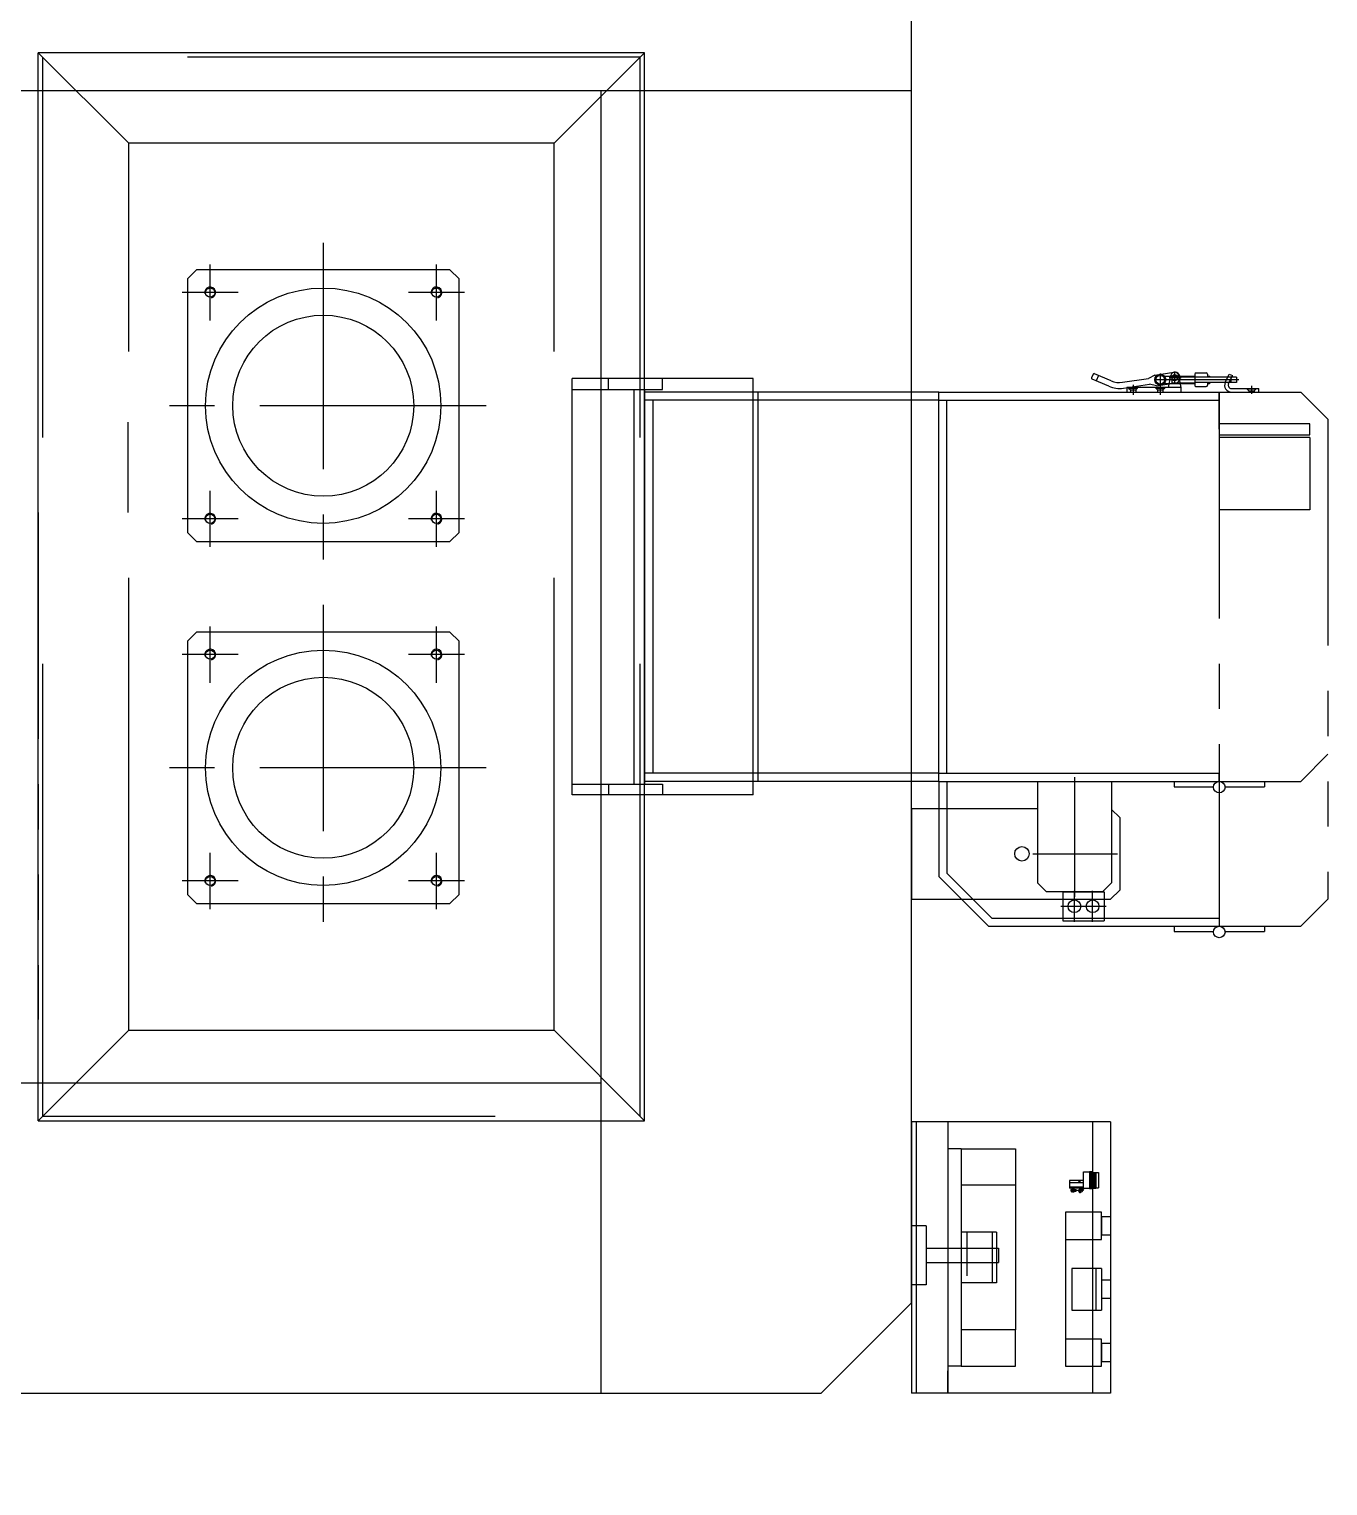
# Model space of a CAD drawing. Header units: millimetres. Extents: x 10462777 to 22643323, y 453826 to 1389191.
# Drawn here: x 11302111 to 11303547, y 584938 to 586549 of the extents above; entities that cross this region are included whole.
import ezdxf

# ---------------------------------------------------------------- set-up
doc = ezdxf.new("R2010")
doc.units = ezdxf.units.MM
doc.header["$LTSCALE"] = 200
doc.header["$MEASUREMENT"] = 0
for name, pattern in [('CENTER', [2, 1.25, -0.25, 0.25, -0.25]), ('HIDDEN', [3.75, 2.5, -1.25]), ('PHANTOM', [2.5, 1.25, -0.25, 0.25, -0.25, 0.25, -0.25])]:
    doc.linetypes.add(name, pattern=pattern)
doc.layers.get('0').update_dxf_attribs({"linetype": 'CONTINUOUS'})
for name, color, linetype in [('7', 7, 'CONTINUOUS'), ('CENTER', 1, 'CONTINUOUS'), ('HIDDEN', 7, 'HIDDEN'), ('THIN', 3, 'CONTINUOUS')]:
    doc.layers.add(name, color=color, linetype=linetype)
doc.layers.add('LAYOUT', color=8, linetype='CONTINUOUS', lineweight=25)

# ---------------------------------------------------------------- blocks, each defined once
blk = doc.blocks.new('A$C4B1D3172')
at = {"color": 211, "linetype": 'Continuous'}
for p, q in [((300, 220), (0, 220)), ((0, 220), (0, 40)), ((92, 177), (92, 210)), ((138, 210), (92, 210)), ((138, 210), (138, 177)), ((300, 220), (300, 40)), ((300, 200), (0, 200)), ((92, 204.1), (138, 204.1)), ((244.9, 200), (226.1, 200)), ((226.1, 196.5), (226.1, 200)), ((244.9, 198.8), (226.1, 198.8)), ((244.9, 197.7), (226.1, 197.7)), ((226.2, 196.5), (226.1, 196.5)), ((226.2, 196.5), (226.2, 190)), ((244.7, 196.5), (226.2, 196.5)), ((226.8, 200.5), (226.7, 200.5)), ((226.7, 200), (226.7, 200.5)), ((227, 203.8), (226.8, 203.5)), ((244.1, 203.5), (226.8, 203.5)), ((226.8, 200.5), (226.8, 203.5)), ((226.8, 200.5), (244.2, 200.5)), ((244, 206.5), (227, 206.5)), ((227, 203.8), (227, 206.5)), ((244, 203.8), (227, 203.8)), ((227.3, 200.5), (227.3, 203.5)), ((227.8, 200.5), (227.8, 203.5)), ((228.3, 200.5), (228.3, 203.5)), ((228.8, 200.5), (228.8, 203.5)), ((229.3, 200.5), (229.3, 203.5)), ((229.8, 200.5), (229.8, 203.5)), ((230.3, 200.5), (230.3, 203.5)), ((230.8, 200.5), (230.8, 203.5)), ((231.3, 200.5), (231.3, 203.5)), ((231.8, 200.5), (231.8, 203.5)), ((232.3, 200.5), (232.3, 203.5)), ((232.8, 200.5), (232.8, 203.5)), ((233.3, 200.5), (233.3, 203.5)), ((233.8, 200.5), (233.8, 203.5)), ((234.3, 200.5), (234.3, 203.5)), ((234.8, 200.5), (234.8, 203.5)), ((235.3, 200.5), (235.3, 203.5)), ((235.6, 200.5), (235.6, 203.5)), ((236.1, 200.5), (236.1, 203.5)), ((236.6, 200.5), (236.6, 203.5)), ((237.1, 200.5), (237.1, 203.5)), ((237.6, 200.5), (237.6, 203.5)), ((238.1, 200.5), (238.1, 203.5)), ((238.6, 200.5), (238.6, 203.5)), ((239.1, 200.5), (239.1, 203.5)), ((239.6, 200.5), (239.6, 203.5)), ((240.1, 200.5), (240.1, 203.5)), ((240.6, 200.5), (240.6, 203.5)), ((241.1, 200.5), (241.1, 203.5)), ((241.6, 200.5), (241.6, 203.5)), ((242.1, 200.5), (242.1, 203.5)), ((242.6, 200.5), (242.6, 203.5)), ((243.1, 200.5), (243.1, 203.5)), ((243.6, 200.5), (243.6, 203.5)), ((244, 203.8), (244, 206.5)), ((244, 203.8), (244.1, 203.5)), ((244.1, 200.5), (244.1, 203.5)), ((244.2, 200.5), (244.1, 200.5)), ((244.2, 200), (244.2, 200.5)), ((244.7, 190), (244.7, 196.5)), ((244.9, 196.5), (244.7, 196.5)), ((244.9, 196.5), (244.9, 200)), ((221.6, 186.3), (221.9, 186.8)), ((223.8, 184.3), (221.8, 185.5)), ((221.9, 186.8), (222.1, 186.7)), ((222.3, 187.1), (222.1, 186.7)), ((224.7, 185.2), (222.1, 186.7)), ((222.5, 188.3), (222.2, 187.6)), ((222.4, 187.5), (222.2, 187.6)), ((222.4, 187.5), (222.2, 187.1)), ((222.3, 187.1), (222.2, 187.1)), ((222.2, 179.3), (222.2, 178.5)), ((222.5, 179.3), (222.2, 179.3)), ((222.5, 178.5), (222.2, 178.5)), ((224.9, 185.6), (222.3, 187.1)), ((222.4, 187.5), (222.8, 188.1)), ((222.4, 177.7), (222.6, 177.7)), ((222.4, 177.1), (222.4, 177.7)), ((222.8, 188.1), (222.5, 188.3)), ((223.3, 179.6), (222.5, 179.6)), ((222.5, 179.6), (222.5, 179.3)), ((222.5, 178.5), (222.5, 179.3)), ((222.5, 178.5), (222.5, 178.1)), ((222.6, 178.1), (222.5, 178.1)), ((225.8, 190.2), (222.6, 184.5)), ((222.6, 178.1), (222.6, 177.7)), ((225.6, 178.1), (222.6, 178.1)), ((225.6, 177.7), (222.6, 177.7)), ((222.9, 188.4), (222.8, 188.1)), ((223.6, 188), (222.9, 188.4)), ((223.4, 181.9), (223.3, 181.6)), ((223.3, 181.6), (225, 181.6)), ((223.3, 179.6), (223.3, 181.6)), ((223.3, 179.6), (225, 179.6)), ((223.4, 181.9), (224.8, 181.9)), ((223.4, 179.6), (223.4, 181.9)), ((223.6, 188), (224.6, 189.8)), ((225.1, 187.2), (223.6, 188)), ((223.7, 188), (224.9, 189.9)), ((224.1, 182.9), (224.1, 175.7)), ((224.9, 189.9), (224.6, 189.8)), ((224.6, 189.8), (226.1, 188.9)), ((224.9, 185.1), (224.6, 184.5)), ((224.9, 185.6), (224.7, 185.2)), ((224.7, 185.2), (224.9, 185.1)), ((224.8, 181.9), (225, 181.6)), ((224.8, 179.6), (224.8, 181.9)), ((224.9, 189.9), (226.1, 189.2)), ((225, 185.5), (224.9, 185.6)), ((225, 187.3), (226.1, 189.2)), ((225.2, 185.9), (225, 185.5)), ((225, 179.6), (225, 181.6)), ((225.7, 179.6), (225, 179.6)), ((225.1, 187.2), (226.1, 188.9)), ((225.8, 186.8), (225.1, 187.2)), ((225.2, 185.9), (225.6, 186.5)), ((225.8, 185.5), (225.2, 185.9)), ((225.8, 186.8), (225.6, 186.5)), ((226, 186.3), (225.6, 186.5)), ((225.7, 178.1), (225.6, 178.1)), ((225.6, 178.1), (225.6, 177.7)), ((225.6, 177.7), (225.9, 177.7)), ((225.7, 179.6), (225.7, 179.3)), ((225.7, 178.5), (225.7, 179.3)), ((226.5, 179.3), (225.7, 179.3)), ((225.7, 178.5), (225.7, 178.1)), ((226.5, 178.5), (225.7, 178.5)), ((226.5, 185.5), (225.9, 185.5)), ((225.9, 177.7), (225.9, 177.1)), ((226, 186.3), (226, 185.5)), ((226.1, 189.2), (226.1, 188.9)), ((226.5, 186.3), (226.1, 186.3)), ((226.2, 190), (236, 190)), ((226.5, 190), (226.2, 190)), ((226.5, 190), (235, 190)), ((226.5, 190), (226.5, 186.3)), ((226.5, 186.3), (226.5, 185.5)), ((226.5, 185.5), (226.5, 179.3)), ((226.5, 179.3), (226.5, 178.5)), ((226.5, 178.5), (226.5, 174.5)), ((227.7, 190), (227.7, 174.5)), ((232.5, 190), (232.5, 174.5)), ((235, 186), (232.5, 186)), ((234.3, 185), (232.5, 185)), ((233.4, 184), (233.4, 186.8)), ((234.7, 186), (234.7, 185.4)), ((235, 190), (235, 174.5)), ((236, 190), (244.5, 190)), ((244.5, 190), (244.7, 190)), ((138, 177), (92, 177)), ((225.3, 176.5), (223, 176.5)), ((235, 174.5), (226.5, 174.5)), ((178, 94), (122, 94)), ((122, 94), (122, 55)), ((178, 94), (178, 55)), ((270, 55), (270, 40)), ((300, 40), (0, 40)), ((0, 40), (25, 40)), ((300, 40), (275, 40))]:
    blk.add_line(p, q, dxfattribs=at)
at = {"color": 211}
for p, q in [((30, 170), (30, 210)), ((30, 210), (60, 210)), ((35, 210), (35, 220)), ((55, 210), (35, 210)), ((55, 210), (35, 210)), ((55, 220), (55, 210)), ((60, 210), (60, 170)), ((105, 210), (105, 220)), ((125, 210), (105, 210)), ((125, 220), (125, 210)), ((170, 170), (170, 210)), ((170, 210), (200, 210)), ((175, 210), (175, 220)), ((195, 210), (175, 210)), ((195, 220), (195, 210)), ((200, 210), (200, 170)), ((60, 170), (30, 170)), ((170, 170), (60, 170)), ((200, 170), (170, 170)), ((30, 55), (30, 115)), ((30, 115), (70, 115)), ((70, 115), (70, 55)), ((230, 115), (70, 115)), ((270, 115), (230, 115)), ((230, 115), (230, 55)), ((270, 55), (270, 115))]:
    blk.add_line(p, q, dxfattribs=at)
at = {"color": 211, "linetype": 'HIDDEN'}
for p, q in [((178, 89), (122, 89)), ((30, 55), (30, 40)), ((270, 55), (30, 55))]:
    blk.add_line(p, q, dxfattribs=at)
at = {"color": 60, "linetype": 'HIDDEN'}
blk.add_line((300, 5), (0, 5), dxfattribs=at)
at = {"color": 60, "linetype": 'Continuous'}
blk.add_line((300, 0), (0, 0), dxfattribs=at)
at = {"color": 211, "linetype": 'Continuous'}
for centre, radius, start, end in [((222.1, 186), 0.6, 150, 240), ((223, 177.1), 0.6, 180, 270), ((224.1, 184.8), 0.6, 240, 330), ((225.3, 177.1), 0.6, 270, 0), ((225.9, 185.8), 0.25, 240, 270), ((226.1, 186.5), 0.25, 240, 270), ((234.3, 185.4), 0.4, 270, 0)]:
    blk.add_arc(centre, radius, start, end, dxfattribs=at)
at = {"layer": '7', "color": 60, "linetype": 'Continuous'}
for p, q in [((0, 40), (0, 0)), ((300, 40), (300, 0))]:
    blk.add_line(p, q, dxfattribs=at)
blk = doc.blocks.new('A$C7EF34B28')
at = {"color": 4}
for p, q in [((10, 230), (0, 220)), ((90, 230), (10, 230)), ((90, 230), (99, 221)), ((0, 0), (0, 220)), ((8, 211), (18, 221)), ((8, 211), (8, 149)), ((130, 221), (18, 221)), ((130, 139), (130, 221)), ((18, 139), (8, 149)), ((130, 139), (18, 139)), ((100, 0), (100, 139)), ((100, 0), (0, 0))]:
    blk.add_line(p, q, dxfattribs=at)
at = {"layer": 'CENTER'}
for p, q in [((50, 134), (50, 227.5)), ((134.7, 180), (2.4, 180))]:
    blk.add_line(p, q, dxfattribs=at)
blk = doc.blocks.new('A$C107C3577')
at = {"color": 9, "linetype": 'PHANTOM'}
for p, q in [((1439, 2676.1), (1409, 2646.1)), ((1439, 2676.1), (1969, 2676.1)), ((1809, 2676.1), (1839, 2646.1)), ((1969, 2676.1), (1999, 2646.1)), ((1409, 2556.1), (1409, 2646.1)), ((1839, 2556.1), (1839, 2646.1)), ((1999, 2556.1), (1999, 2646.1)), ((1409, 2556.1), (1839, 2556.1))]:
    blk.add_line(p, q, dxfattribs=at)
at = {"color": 9, "linetype": 'HIDDEN'}
for p, q in [((1459, 2656.1), (1539, 2656.1)), ((1459, 2656.1), (1459, 2556.1)), ((1539, 2656.1), (1539, 2556.1))]:
    blk.add_line(p, q, dxfattribs=at)
at = {"color": 9}
for p, q in [((1405, 2569.5), (1405, 2599.7)), ((1409, 2599.7), (1405, 2599.7)), ((1409, 2569.5), (1409, 2599.7)), ((1839, 2556.1), (1839, 2606.1)), ((1839, 2606.1), (1845, 2606.1)), ((1845, 2562.5), (1845, 2606.1)), ((1999, 2556.1), (1999, 2606.1)), ((1999, 2606.1), (2005, 2606.1)), ((2005, 2562.5), (2005, 2606.1)), ((1392.3, 2575), (1398.3, 2575)), ((1392.3, 2575), (1392.3, 2529)), ((1398.3, 2575), (1398.3, 2529)), ((1389, 2567.1), (1390.7, 2570.7)), ((1398.3, 2562.7), (1389, 2567.1)), ((1400, 2566.4), (1390.7, 2570.7)), ((1389.3, 2543), (1392.3, 2543)), ((1391.3, 2545.2), (1392, 2545.9)), ((1391.3, 2543), (1391.3, 2545.2)), ((1391.3, 2545.2), (1392.3, 2545.2)), ((1392.3, 2545.9), (1392, 2545.9)), ((1398.3, 2543), (1401.3, 2543)), ((1398.6, 2545.9), (1399.3, 2545.2)), ((1399.3, 2543), (1399.3, 2545.2)), ((1839, 2506.1), (1839, 2556.1)), ((1845, 2506.1), (1845, 2549.8)), ((1999, 2506.1), (1999, 2556.1)), ((2005, 2506.1), (2005, 2549.8)), ((1387.8, 2530.5), (1387.8, 2541.5)), ((1389.3, 2529), (1401.3, 2529)), ((1391.3, 2512.7), (1391.3, 2529)), ((1399.3, 2513), (1399.3, 2529)), ((1402.8, 2530.5), (1402.8, 2541.5)), ((1404, 2513.9), (1390.6, 2511.3)), ((1404, 2513.9), (1404, 2453.9)), ((1409, 2513.9), (1404, 2513.9)), ((1409, 2453.9), (1409, 2513.9)), ((1390.1, 2485.1), (1387.1, 2506)), ((1404, 2499.9), (1390.6, 2502.5)), ((1402, 2486.8), (1400, 2500.7)), ((1839, 2506.1), (1844.9, 2506.1)), ((1999, 2506.1), (2004.9, 2506.1)), ((1390.1, 2485.1), (1393.9, 2478.1)), ((1402, 2486.8), (1400.3, 2479)), ((1404.5, 2450.2), (1400.3, 2479)), ((1398.1, 2449.2), (1393.9, 2478.1)), ((1404, 2453.9), (1409, 2453.9)), ((1396.5, 2436.7), (1388.7, 2418.1)), ((1402.5, 2434.2), (1394.7, 2415.5)), ((1389.2, 2416.8), (1393.3, 2415))]:
    blk.add_line(p, q, dxfattribs=at)
at = {"color": 4}
for p, q in [((1418, 2556.1), (1409, 2556.1)), ((1409, 2246.1), (1409, 2556.1)), ((1418, 2246.1), (1418, 2556.1)), ((1839, 2556.1), (1830, 2556.1)), ((1830, 2246.1), (1830, 2556.1)), ((1839, 2246.1), (1839, 2556.1)), ((1839, 2556.1), (1999, 2556.1)), ((1990, 2304.8), (1990, 2556.1)), ((1999, 2301.1), (1999, 2556.1)), ((1961, 2383.1), (1961, 2429.1)), ((1961, 2429.1), (1993, 2429.1)), ((1993, 2383.1), (1993, 2429.1)), ((1961, 2383.1), (1993, 2383.1)), ((1409, 2286.1), (1409, 2368.1)), ((1940.3, 2255.1), (1990, 2304.8)), ((1944, 2246.1), (1999, 2301.1)), ((1830, 2255.1), (1418, 2255.1)), ((1839, 2255.1), (1940.3, 2255.1)), ((1409, 2246.1), (1409, 1921.1)), ((1839, 2246.1), (1409, 2246.1)), ((1839, 2246.1), (1839, 1921.1)), ((1839, 2246.1), (1944, 2246.1)), ((2415, 2216.1), (833, 2216.1)), ((2515, 2116.1), (2415, 2216.1)), ((2515, 232.4), (2515, 2116.1)), ((1409, 2046.1), (1839, 2046.1)), ((1854, 2041.1), (1394, 2041.1)), ((1394, 2041.1), (1394, 1841.1)), ((1854, 2041.1), (1854, 1841.1)), ((2214, 1921.1), (1034, 1921.1)), ((1034, 1921.1), (1034, 1251.1)), ((1406, 1921.1), (1842, 1921.1)), ((1409, 1921.1), (1839, 1921.1)), ((2214, 1251.1), (2214, 1921.1)), ((1406, 1909.1), (1842, 1909.1)), ((1854, 1841.1), (1394, 1841.1)), ((1284, 1716.1), (1274, 1706.1)), ((1274, 1706.1), (1274, 1426.1)), ((1564, 1716.1), (1284, 1716.1)), ((1564, 1716.1), (1574, 1706.1)), ((1574, 1426.1), (1574, 1706.1)), ((1684, 1716.1), (1674, 1706.1)), ((1674, 1706.1), (1674, 1426.1)), ((1964, 1716.1), (1684, 1716.1)), ((1964, 1716.1), (1974, 1706.1)), ((1974, 1426.1), (1974, 1706.1)), ((1274, 1426.1), (1284, 1416.1)), ((1564, 1416.1), (1574, 1426.1)), ((1674, 1426.1), (1684, 1416.1)), ((1964, 1416.1), (1974, 1426.1)), ((1284, 1416.1), (1564, 1416.1)), ((1684, 1416.1), (1964, 1416.1)), ((2214, 1251.1), (1034, 1251.1))]:
    blk.add_line(p, q, dxfattribs=at)
at = {"color": 7, "linetype": 'HIDDEN'}
for p, q in [((1450, 2556.1), (1418, 2556.1)), ((1798, 2556.1), (1830, 2556.1)), ((1418, 2246.1), (1418, 1921.1)), ((1830, 2246.1), (1830, 1921.1)), ((1134, 1821.1), (1034, 1921.1)), ((2209, 1916.1), (1039, 1916.1)), ((1039, 1916.1), (1039, 1256.1)), ((1418, 1930.1), (1830, 1930.1)), ((2114, 1821.1), (2214, 1921.1)), ((2209, 1256.1), (2209, 1916.1)), ((2114, 1821.1), (1134, 1821.1)), ((1134, 1821.1), (1134, 1351.1)), ((2114, 1351.1), (2114, 1821.1)), ((1134, 1351.1), (1034, 1251.1)), ((2114, 1351.1), (1134, 1351.1)), ((2114, 1351.1), (2214, 1251.1)), ((2209, 1256.1), (1039, 1256.1))]:
    blk.add_line(p, q, dxfattribs=at)
at = {"color": 4, "linetype": 'Continuous'}
blk.add_line((1459, 2556.1), (1539, 2556.1), dxfattribs=at)
at = {"color": 151}
for p, q in [((1076, 2216.1), (1076, 1019.1)), ((2515, 1873.1), (1076, 1873.1)), ((2172, 136.1), (2172, 1873.1))]:
    blk.add_line(p, q, dxfattribs=at)
at = {"color": 2}
for p, q in [((1406, 1941.1), (1394, 1941.1)), ((1406, 1841.1), (1406, 1941.1)), ((1842, 1841.1), (1842, 1941.1)), ((1842, 1941.1), (1854, 1941.1)), ((1406, 1881.1), (1394, 1881.1)), ((1842, 1881.1), (1854, 1881.1))]:
    blk.add_line(p, q, dxfattribs=at)
at = {"color": 2, "linetype": 'PHANTOM'}
for p, q in [((1442, 1350.1), (1542, 1350.1)), ((1442, 1350.1), (1542, 1350.1)), ((1542, 1251.1), (2102, 1251.1)), ((1542, 1251.1), (2102, 1251.1))]:
    blk.add_line(p, q, dxfattribs=at)
at = {"color": 9}
for centre, radius in [((1845.4, 2556.1), 6.36), ((2005.4, 2556.1), 6.36), ((1393, 2506.9), 3.25), ((1393, 2506.9), 3), ((1395.3, 2490.9), 4.85)]:
    blk.add_circle(centre, radius, dxfattribs=at)
at = {"color": 3}
blk.add_circle((1977, 2416.1), 7, dxfattribs=at)
at = {"color": 4}
for centre, radius in [((1977, 2396.1), 7), ((1424, 1566.1), 130), ((1824, 1566.1), 130)]:
    blk.add_circle(centre, radius, dxfattribs=at)
at = {"color": 9}
for centre, radius, start, end in [((1401.5, 2569.5), 7.5, 245, 0), ((1401.5, 2569.5), 3.5, 245, 0), ((1389.3, 2541.5), 1.5, 90, 180), ((1401.3, 2541.5), 1.5, 0, 90), ((1389.3, 2530.5), 1.5, 180, 270), ((1401.3, 2530.5), 1.5, 270, 0), ((1393, 2506.9), 6, 63.8299, 188.2829), ((1391.5, 2506.9), 4.5, 100.9422, 259.0578), ((1374.9, 2445.8), 23.5, 337.1777, 8.2829), ((1374.9, 2445.8), 30, 337.1777, 8.2829), ((1389.6, 2417.7), 1, 157.1777, 247.1777), ((1393.7, 2415.9), 1, 247.1777, 337.1777)]:
    blk.add_arc(centre, radius, start, end, dxfattribs=at)
at = {"layer": '7', "color": 41}
for p, q in [((1456, 2656.1), (1444, 2656.1)), ((1444, 2656.1), (1444, 2556.1)), ((1456, 2556.1), (1456, 2656.1))]:
    blk.add_line(p, q, dxfattribs=at)
at = {"layer": '7', "color": 2}
for p, q in [((2354.5, 2312.1), (2370.5, 2312.1)), ((2354.5, 2232.1), (2354.5, 2312.1)), ((2370.5, 2232.1), (2370.5, 2312.1)), ((2330, 2232.1), (2395, 2232.1)), ((2330, 2232.1), (2330, 2216.1)), ((2395, 2232.1), (2395, 2216.1)), ((2395, 2216.1), (2330, 2216.1))]:
    blk.add_line(p, q, dxfattribs=at)
at = {"layer": '7', "linetype": 'Continuous'}
for centre, radius in [((1919, 2338.1), 8), ((1424, 1566.1), 100), ((1824, 1566.1), 100)]:
    blk.add_circle(centre, radius, dxfattribs=at)
at = {"layer": '7'}
for centre in [(1299, 1691.1), (1549, 1691.1), (1699, 1691.1), (1949, 1691.1), (1299, 1441.1), (1549, 1441.1), (1699, 1441.1), (1949, 1441.1)]:
    blk.add_circle(centre, 5.05, dxfattribs=at)
at = {"layer": 'CENTER', "color": 9}
for p, q in [((1402, 2591.7), (1411, 2591.7)), ((1395.3, 2577.6), (1395.3, 2484.2)), ((1393, 2500.7), (1393, 2513.9)), ((1397.9, 2506.9), (1386.3, 2506.9)), ((1388.5, 2490.9), (1412, 2490.9)), ((1401, 2460.9), (1412, 2460.9))]:
    blk.add_line(p, q, dxfattribs=at)
at = {"layer": 'CENTER'}
for p, q in [((1977, 2399.1), (1977, 2431.1)), ((1994, 2416.1), (1960, 2416.1)), ((1977, 2381.1), (1977, 2413.1)), ((1994, 2396.1), (1960, 2396.1)), ((2336.5, 2277.1), (2385.1, 2277.1)), ((1299, 1722.1), (1299, 1660.1)), ((1549, 1722.1), (1549, 1660.1)), ((1699, 1722.1), (1699, 1660.1)), ((1949, 1722.1), (1949, 1660.1)), ((1330, 1691.1), (1268, 1691.1)), ((1580, 1691.1), (1518, 1691.1)), ((1730, 1691.1), (1668, 1691.1)), ((1980, 1691.1), (1918, 1691.1)), ((1299, 1472.1), (1299, 1410.1)), ((1549, 1472.1), (1549, 1410.1)), ((1699, 1472.1), (1699, 1410.1)), ((1949, 1472.1), (1949, 1410.1)), ((1330, 1441.1), (1268, 1441.1)), ((1580, 1441.1), (1518, 1441.1)), ((1730, 1441.1), (1668, 1441.1)), ((1980, 1441.1), (1918, 1441.1))]:
    blk.add_line(p, q, dxfattribs=at)
at = {"layer": 'CENTER', "linetype": 'CENTER'}
for p, q in [((1424, 1746.1), (1424, 1386.1)), ((1824, 1746.1), (1824, 1386.1)), ((1244, 1566.1), (1604, 1566.1)), ((1644, 1566.1), (2004, 1566.1))]:
    blk.add_line(p, q, dxfattribs=at)
at = {"layer": 'HIDDEN', "color": 9}
for p, q in [((1392, 2543), (1392, 2545.9)), ((1398.6, 2543), (1398.6, 2545.9)), ((1392, 2512.8), (1392, 2529)), ((1398.6, 2512.9), (1398.6, 2529)), ((1392, 2503.9), (1392, 2512.8)), ((1398.6, 2503.9), (1398.6, 2512.9)), ((1399.3, 2503.9), (1391.3, 2503.9)), ((1392, 2503.9), (1391.3, 2503.2)), ((1398.6, 2503.9), (1399.3, 2503.2))]:
    blk.add_line(p, q, dxfattribs=at)
at = {"layer": 'THIN', "color": 9}
for p, q in [((1405.5, 2596.7), (1405, 2596.7)), ((1405.5, 2586.7), (1405.5, 2596.7)), ((1405.5, 2596.7), (1407.5, 2594.7)), ((1407.5, 2588.7), (1407.5, 2594.7)), ((1407.5, 2594.7), (1409, 2594.7)), ((1405.5, 2586.7), (1405, 2586.7)), ((1405.5, 2586.7), (1407.5, 2588.7)), ((1407.5, 2588.7), (1409, 2588.7)), ((1392.3, 2569), (1398.3, 2569)), ((1391.3, 2496.5), (1391.3, 2512.7)), ((1399.3, 2496.5), (1399.3, 2513)), ((1400, 2500.7), (1398.9, 2507.8)), ((1404.5, 2495.9), (1404, 2495.9)), ((1404.5, 2485.9), (1404.5, 2495.9)), ((1404.5, 2495.9), (1406.5, 2493.9)), ((1404.5, 2485.9), (1404, 2485.9)), ((1404.5, 2485.9), (1406.5, 2487.9)), ((1406.5, 2487.9), (1406.5, 2493.9)), ((1406.5, 2493.9), (1409, 2493.9)), ((1406.5, 2487.9), (1409, 2487.9)), ((1404.5, 2465.9), (1404, 2465.9)), ((1404.5, 2455.9), (1404.5, 2465.9)), ((1404.5, 2465.9), (1406.5, 2463.9)), ((1406.5, 2457.9), (1406.5, 2463.9)), ((1406.5, 2463.9), (1409, 2463.9)), ((1404.5, 2455.9), (1404, 2455.9)), ((1404.5, 2455.9), (1406.5, 2457.9)), ((1406.5, 2457.9), (1409, 2457.9)), ((1390.6, 2422.7), (1396.6, 2420.1))]:
    blk.add_line(p, q, dxfattribs=at)
blk.add_circle((1395.3, 2490.9), 6, dxfattribs=at)
for centre, radius, start, end in [((1393, 2506.9), 6, 8.2829, 63.8299), ((1388.3, 2496.5), 3, 321.0576, 0), ((1402.3, 2496.5), 3, 180, 218.9424)]:
    blk.add_arc(centre, radius, start, end, dxfattribs=at)
at = {"layer": 'THIN', "color": 1}
for centre in [(1299, 1691.1), (1549, 1691.1), (1699, 1691.1), (1949, 1691.1), (1299, 1441.1), (1549, 1441.1), (1699, 1441.1), (1949, 1441.1)]:
    blk.add_arc(centre, 6, 15, 285, dxfattribs=at)
at = {"layer": '7', "linetype": 'Continuous', "xscale": -1}
for name, p in [('A$C7EF34B28', (1969, 2216.1)), ('A$C4B1D3172', (2515, 2216.1))]:
    blk.add_blockref(name, p, dxfattribs=at)
blk = doc.blocks.new('r710ic')
at = {"layer": 'LAYOUT', "color": 3}
blk.add_circle((272041.4, 104232.6), 2050.1, dxfattribs=at)

msp = doc.modelspace()

# ---------------------------------------------------------------- block references
at = {"xscale": 1.000514211750324, "yscale": 1.000514211750324, "zscale": 1.000514211750324, "rotation": 270}
msp.add_blockref('A$C107C3577', (11300869.70675, 587557.02935, 0), dxfattribs=at)
at = {"layer": 'LAYOUT', "color": 2, "rotation": 270}
msp.add_blockref('r710ic', (11195875.24796, 856316.46559, 0), dxfattribs=at)

doc.saveas('drawing.dxf')
